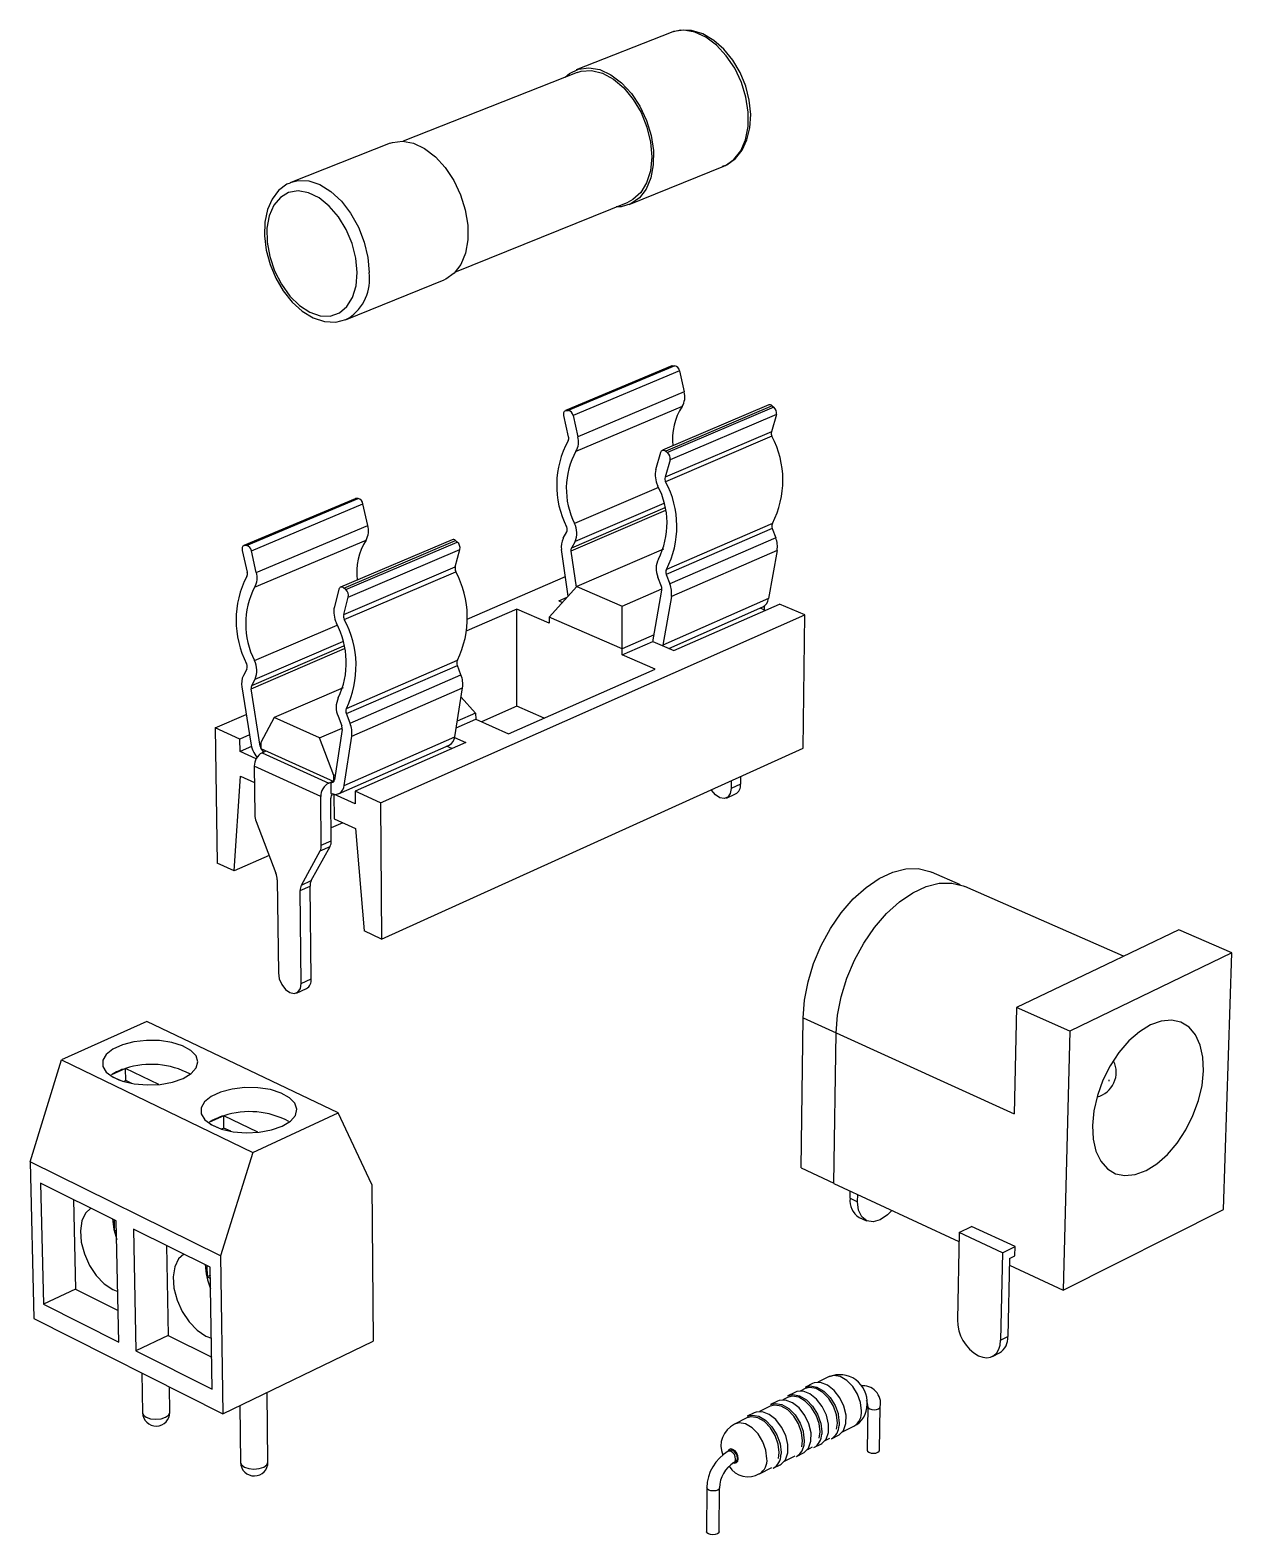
# Model space of a CAD drawing. Extents: x 0 to 128, y 0 to 202.
# Drawn here: x 83.79 to 123.57, y 152 to 201.78 of the extents above; entities that cross this region are included whole.
import ezdxf

# ---------------------------------------------------------------- set-up
doc = ezdxf.new("R2010")
doc.units = 0
doc.layers.get('0').update_dxf_attribs({"linetype": 'CONTINUOUS'})

msp = doc.modelspace()

# ---------------------------------------------------------------- linework, layer by layer
at = {"color": 7, "linetype": 'CONTINUOUS'}
for p, q in [((105.009, 201.702), (101.865, 200.462)), ((101.897, 200.376), (96.135, 198.103)), ((95.705, 198.034), (92.426, 196.741)), ((103.621, 196.006), (106.749, 197.275)), ((97.853, 193.765), (103.586, 196.091)), ((94.233, 192.194), (97.494, 193.518)), ((94.336, 192.244), (94.233, 192.194)), ((105.036, 190.67), (101.512, 189.193)), ((105.067, 190.676), (101.543, 189.199)), ((105.128, 190.676), (101.604, 189.198)), ((105.067, 190.676), (105.128, 190.676)), ((105.287, 190.504), (101.764, 189.025)), ((105.287, 190.504), (105.44, 189.808)), ((105.44, 189.808), (101.92, 188.324)), ((101.543, 189.199), (101.604, 189.198)), ((105.374, 189.33), (101.856, 187.843)), ((108.24, 189.377), (104.717, 187.879)), ((108.351, 189.352), (104.828, 187.852)), ((108.412, 189.301), (104.889, 187.802)), ((108.351, 189.352), (108.412, 189.301)), ((101.616, 188.327), (101.46, 189.027)), ((101.764, 189.025), (101.92, 188.324)), ((108.494, 189.061), (104.972, 187.559)), ((108.494, 189.061), (108.328, 188.492)), ((108.328, 188.492), (104.809, 186.988)), ((108.344, 188.34), (104.826, 186.835)), ((104.502, 187.242), (104.665, 187.813)), ((104.828, 187.852), (104.889, 187.802)), ((104.972, 187.559), (104.809, 186.988)), ((94.556, 186.276), (90.862, 184.727)), ((90.893, 184.733), (94.586, 186.282)), ((90.953, 184.731), (94.647, 186.281)), ((94.647, 186.281), (94.586, 186.282)), ((91.115, 184.553), (94.808, 186.104)), ((94.97, 185.394), (94.808, 186.104)), ((91.28, 183.838), (94.97, 185.394)), ((108.353, 185.292), (104.849, 183.769)), ((108.358, 185.461), (104.854, 183.939)), ((108.353, 185.292), (108.469, 184.982)), ((90.953, 184.731), (90.893, 184.733)), ((91.224, 183.349), (94.911, 184.907)), ((97.76, 184.92), (94.066, 183.348)), ((94.176, 183.32), (97.87, 184.892)), ((94.238, 183.267), (97.932, 184.84)), ((97.932, 184.84), (97.87, 184.892)), ((101.435, 184.965), (101.553, 185.175)), ((101.827, 184.855), (101.709, 184.645)), ((108.469, 184.982), (104.967, 183.456)), ((90.813, 184.559), (90.978, 183.845)), ((91.28, 183.838), (91.115, 184.553)), ((94.324, 183.02), (98.017, 184.594)), ((97.86, 184.018), (98.017, 184.594)), ((101.604, 183.057), (101.384, 184.593)), ((101.694, 184.539), (101.865, 183.346)), ((104.753, 184.612), (101.889, 183.372)), ((108.516, 184.566), (105.016, 183.038)), ((108.516, 184.566), (108.23, 182.972)), ((94.171, 182.44), (97.86, 184.018)), ((94.19, 182.284), (97.879, 183.862)), ((98.258, 182.295), (101.512, 183.699)), ((104.849, 183.769), (104.967, 183.456)), ((94.015, 183.282), (93.862, 182.703)), ((94.238, 183.267), (94.176, 183.32)), ((100.975, 182.36), (101.889, 183.372)), ((101.889, 183.372), (103.39, 182.726)), ((103.39, 182.726), (104.704, 183.299)), ((104.418, 181.61), (104.702, 183.252)), ((104.688, 183.371), (104.57, 183.684)), ((94.171, 182.44), (94.324, 183.02)), ((101.288, 182.896), (101.569, 183.018)), ((101.288, 182.896), (101.411, 182.843)), ((103.391, 181.313), (103.39, 182.726)), ((105.016, 183.038), (104.738, 181.435)), ((108.23, 182.972), (104.738, 181.435)), ((105.103, 181.249), (108.594, 182.787)), ((108.087, 182.721), (108.086, 182.599)), ((109.429, 182.432), (108.594, 182.787)), ((95.385, 176.219), (109.429, 182.432)), ((99.902, 182.624), (98.247, 181.908)), ((100.974, 182.158), (99.902, 182.624)), ((99.905, 179.413), (99.902, 182.624)), ((100.975, 182.36), (100.974, 182.158)), ((103.391, 181.313), (100.975, 182.36)), ((104.927, 181.324), (108.041, 182.696)), ((108.127, 182.582), (107.952, 182.656)), ((109.373, 178.022), (109.429, 182.432)), ((104.447, 181.776), (103.391, 181.313)), ((103.391, 181.11), (104.398, 181.553)), ((103.391, 181.11), (103.391, 181.313)), ((104.398, 181.553), (105.103, 181.249)), ((104.738, 181.435), (104.733, 181.408)), ((94.26, 179.165), (97.933, 180.762)), ((94.262, 179.337), (97.936, 180.933)), ((98.053, 180.444), (97.933, 180.762)), ((104.48, 180.637), (103.391, 181.11)), ((90.964, 180.639), (90.851, 180.427)), ((91.128, 180.098), (91.241, 180.31)), ((94.382, 178.845), (98.053, 180.444)), ((99.63, 178.496), (104.48, 180.637)), ((90.805, 180.049), (91.093, 178.193)), ((91.409, 178.086), (91.114, 179.99)), ((94.151, 180.023), (91.872, 179.037)), ((94.437, 178.419), (98.106, 180.021)), ((97.845, 178.403), (98.106, 180.021)), ((98.056, 179.714), (98.539, 179.183)), ((99.905, 179.413), (98.728, 178.895)), ((100.806, 179.015), (99.905, 179.413)), ((89.919, 178.695), (90.946, 179.139)), ((91.872, 179.037), (91.428, 178.215)), ((93.372, 178.361), (91.872, 179.037)), ((93.984, 179.082), (94.105, 178.762)), ((94.382, 178.845), (94.26, 179.165)), ((97.892, 178.694), (98.54, 178.979)), ((98.539, 179.183), (97.928, 178.915)), ((98.539, 179.183), (98.54, 178.979)), ((98.54, 178.979), (99.63, 178.496)), ((90.736, 178.325), (89.919, 178.695)), ((89.919, 178.695), (89.988, 174.224)), ((91.051, 178.461), (90.736, 178.325)), ((90.742, 177.915), (90.736, 178.325)), ((93.372, 178.361), (94.123, 178.688)), ((93.844, 177.122), (93.372, 178.361)), ((94.121, 178.641), (93.865, 176.975)), ((94.185, 176.792), (94.437, 178.419)), ((94.185, 176.792), (97.845, 178.403)), ((97.84, 178.375), (98.21, 178.21)), ((91.118, 178.078), (90.742, 177.915)), ((91.273, 177.674), (90.742, 177.915)), ((91.428, 178.215), (91.431, 178.01)), ((91.431, 178.01), (93.846, 176.916)), ((91.469, 177.869), (91.535, 177.898)), ((91.469, 177.869), (93.675, 176.87)), ((94.004, 176.514), (97.662, 178.125)), ((98.21, 178.21), (94.55, 176.597)), ((95.419, 171.709), (109.373, 178.022)), ((97.749, 178.007), (97.573, 178.086)), ((93.414, 176.424), (91.209, 177.427)), ((91.209, 177.427), (91.231, 175.818)), ((90.55, 173.964), (90.754, 177.098)), ((90.754, 177.098), (91.217, 176.887)), ((93.675, 176.87), (93.741, 176.899)), ((93.741, 176.899), (93.744, 176.53)), ((93.891, 177.143), (93.844, 177.122)), ((93.846, 176.916), (93.844, 177.122)), ((107, 176.948), (106.997, 176.688)), ((107.303, 176.827), (106.997, 176.688)), ((107.306, 177.087), (107.303, 176.827)), ((93.431, 174.81), (93.414, 176.424)), ((93.744, 176.53), (93.751, 176.527)), ((93.76, 174.956), (93.746, 176.365)), ((93.85, 176.505), (93.858, 175.683)), ((94.554, 176.186), (93.85, 176.505)), ((95.385, 176.219), (94.55, 176.597)), ((94.55, 176.597), (94.554, 176.186)), ((106.836, 176.374), (107.142, 176.513)), ((95.385, 176.219), (95.419, 171.709)), ((91.276, 175.596), (91.927, 173.885)), ((94.142, 175.554), (93.756, 175.383)), ((93.858, 175.683), (94.561, 175.363)), ((94.561, 175.363), (94.844, 171.975)), ((93.098, 173.642), (93.72, 174.772)), ((93.391, 174.626), (93.72, 174.772)), ((93.431, 174.81), (93.76, 174.956)), ((91.703, 174.474), (90.55, 173.964)), ((92.77, 173.496), (93.391, 174.626)), ((90.55, 173.964), (89.988, 174.224)), ((114.586, 173.502), (113.627, 173.923)), ((91.971, 173.663), (92.01, 170.595)), ((92.73, 173.312), (93.058, 173.459)), ((92.765, 170.241), (92.73, 173.312)), ((92.77, 173.496), (93.098, 173.642)), ((93.091, 170.389), (93.058, 173.459)), ((119.979, 171.139), (114.733, 173.447)), ((95.419, 171.709), (94.844, 171.975)), ((121.812, 172.018), (119.144, 170.738)), ((123.568, 171.252), (121.812, 172.018)), ((123.568, 171.252), (118.201, 168.656)), ((123.284, 162.764), (123.568, 171.252)), ((92.765, 170.241), (93.091, 170.389)), ((119.144, 170.738), (116.443, 169.442)), ((92.612, 169.922), (92.938, 170.07)), ((116.443, 169.442), (116.362, 165.923)), ((118.201, 168.656), (116.443, 169.442)), ((87.661, 168.984), (84.834, 167.709)), ((93.988, 165.962), (87.661, 168.984)), ((109.315, 164.135), (109.378, 169.098)), ((110.398, 163.625), (110.47, 168.601)), ((110.47, 168.601), (116.362, 165.923)), ((118.201, 168.656), (117.981, 160.094)), ((83.792, 164.335), (84.834, 167.709)), ((84.834, 167.709), (91.159, 164.65)), ((86.953, 167.428), (86.487, 167.217)), ((88.054, 166.897), (86.953, 167.428)), ((86.961, 167.024), (86.953, 167.428)), ((86.486, 167.167), (86.754, 167.037)), ((86.961, 167.024), (86.89, 166.992)), ((87.158, 166.929), (86.961, 167.024)), ((90.2, 165.863), (89.734, 165.648)), ((91.335, 165.316), (90.2, 165.863)), ((90.206, 165.457), (90.2, 165.863)), ((91.159, 164.65), (93.988, 165.962)), ((95.106, 163.59), (93.988, 165.962)), ((89.75, 165.589), (90.023, 165.458)), ((90.206, 165.457), (90.13, 165.421)), ((90.431, 165.348), (90.206, 165.457)), ((90.089, 161.231), (83.792, 164.335)), ((83.792, 164.335), (83.92, 159.16)), ((91.159, 164.65), (90.089, 161.231)), ((109.315, 164.135), (110.398, 163.63)), ((84.138, 163.631), (84.235, 159.629)), ((86.645, 162.392), (84.138, 163.631)), ((95.106, 163.59), (95.148, 158.403)), ((110.398, 163.625), (114.535, 161.699)), ((110.932, 163.133), (110.936, 163.374)), ((85.233, 163.09), (85.3, 160.127)), ((110.932, 163.133), (111.18, 163.017)), ((111.18, 163.017), (111.184, 163.259)), ((86.572, 162.428), (86.58, 162.05)), ((86.728, 158.375), (86.645, 162.392)), ((111.228, 162.501), (111.476, 162.386)), ((117.981, 160.094), (123.284, 162.764)), ((86.651, 162.083), (86.58, 162.05)), ((86.58, 162.05), (86.653, 162.014)), ((87.213, 162.112), (87.292, 158.091)), ((89.755, 160.855), (87.213, 162.112)), ((114.541, 161.998), (114.482, 159.113)), ((114.541, 161.998), (114.951, 162.201)), ((115.98, 161.329), (114.541, 161.998)), ((116.39, 161.533), (114.951, 162.201)), ((88.303, 161.573), (88.357, 158.596)), ((115.98, 161.329), (115.914, 158.438)), ((115.98, 161.329), (116.39, 161.533)), ((116.382, 161.226), (116.39, 161.533)), ((89.642, 160.911), (89.648, 160.532)), ((89.82, 156.819), (89.755, 160.855)), ((90.089, 161.231), (90.17, 156.006)), ((116.212, 161.141), (116.152, 158.559)), ((116.207, 160.92), (117.981, 160.094)), ((116.212, 161.141), (116.382, 161.226)), ((89.76, 160.584), (89.648, 160.532)), ((89.648, 160.532), (89.762, 160.476)), ((85.3, 160.127), (84.235, 159.629)), ((85.3, 160.127), (86.706, 159.423)), ((86.53, 160.11), (86.693, 160.045)), ((84.235, 159.629), (86.728, 158.375)), ((83.92, 159.16), (90.17, 156.006)), ((88.357, 158.596), (87.292, 158.091)), ((88.357, 158.596), (89.803, 157.871)), ((89.607, 158.573), (89.793, 158.501)), ((90.17, 156.006), (95.148, 158.403)), ((115.914, 158.438), (116.152, 158.559)), ((87.292, 158.091), (89.82, 156.819)), ((115.178, 157.922), (115.179, 157.921)), ((115.64, 157.902), (115.878, 158.022)), ((87.49, 157.359), (87.516, 156.037)), ((88.417, 156.053), (88.402, 156.898)), ((109.441, 156.835), (109.281, 156.755)), ((109.682, 157.002), (109.451, 156.887)), ((110.235, 157.233), (109.859, 157.044)), ((91.665, 154.406), (91.634, 156.711)), ((108.525, 156.423), (108.293, 156.307)), ((108.863, 156.545), (108.702, 156.465)), ((109.104, 156.713), (108.873, 156.597)), ((90.729, 156.275), (90.757, 154.393)), ((107.513, 155.869), (107.105, 155.665)), ((107.756, 156.038), (107.524, 155.921)), ((108.283, 156.255), (107.933, 156.079)), ((111.515, 156.244), (111.492, 154.804)), ((111.515, 156.244), (111.515, 156.242)), ((111.905, 154.798), (111.93, 156.237)), ((110.682, 155.408), (111.058, 155.598)), ((109.528, 154.824), (109.688, 154.905)), ((109.736, 154.883), (109.967, 155)), ((110.106, 155.117), (110.265, 155.197)), ((110.313, 155.175), (110.544, 155.291)), ((106.956, 154.793), (106.898, 154.763)), ((107.086, 154.389), (107.145, 154.418)), ((108.76, 154.436), (109.109, 154.613)), ((109.157, 154.59), (109.389, 154.707)), ((107.934, 154.018), (108.341, 154.224)), ((108.389, 154.202), (108.622, 154.319)), ((106.191, 153.555), (106.178, 152.103)), ((106.597, 152.1), (106.61, 153.551))]:
    msp.add_line(p, q, dxfattribs=at)
at = {"color": 8, "linetype": 'CONTINUOUS'}
for p, q in [((104.589, 186.645), (101.814, 185.458)), ((104.82, 185.883), (101.694, 184.539)), ((104.802, 185.974), (101.709, 184.645)), ((104.768, 186.118), (101.827, 184.855)), ((91.22, 180.923), (93.957, 182.095)), ((91.114, 179.99), (94.198, 181.316)), ((91.128, 180.098), (94.179, 181.409)), ((91.241, 180.31), (94.144, 181.556)), ((91.409, 178.086), (91.429, 178.095)), ((91.535, 177.898), (91.608, 177.93)), ((93.741, 176.899), (93.814, 176.931)), ((109.378, 169.098), (110.47, 168.602)), ((109.995, 155.404), (109.992, 155.329)), ((110.573, 155.695), (110.569, 155.621)), ((109.416, 155.111), (109.412, 155.037)), ((108.648, 154.723), (108.644, 154.649))]:
    msp.add_line(p, q, dxfattribs=at)
for points in [[(106.749, 197.275), (106.804, 197.299), (107.086, 197.495), (107.312, 197.784), (107.47, 198.153), (107.554, 198.586), (107.558, 199.061), (107.484, 199.556), (107.333, 200.048), (107.113, 200.514), (106.835, 200.932), (106.512, 201.281), (106.159, 201.545), (105.792, 201.712), (105.43, 201.775), (105.089, 201.73), (105.009, 201.702)], [(92.404, 196.732), (92.67, 196.802), (93.021, 196.788), (93.387, 196.665), (93.751, 196.438), (94.094, 196.118), (94.401, 195.72), (94.658, 195.263), (94.851, 194.768), (94.973, 194.258), (95.017, 193.759)], [(111.307, 156.096), (111.275, 156.372), (111.175, 156.653), (111.017, 156.908), (110.819, 157.11), (110.602, 157.236), (110.39, 157.273), (110.235, 157.233)], [(87.516, 156.037), (87.545, 155.96), (87.639, 155.888), (87.782, 155.84), (87.954, 155.823), (88.127, 155.84), (88.276, 155.888)], [(88.276, 155.888), (88.378, 155.96), (88.417, 156.045), (88.417, 156.053)], [(110.534, 156.008), (110.54, 155.985), (110.573, 155.695)], [(111.515, 156.242), (111.515, 156.241), (111.533, 156.202), (111.58, 156.169), (111.648, 156.147), (111.728, 156.139), (111.807, 156.147), (111.873, 156.169)], [(111.873, 156.169), (111.916, 156.202), (111.93, 156.238)], [(108.18, 154.517), (108.147, 154.795), (108.046, 155.078), (107.887, 155.335), (107.688, 155.538), (107.471, 155.666), (107.259, 155.704), (107.104, 155.664)], [(109.376, 155.425), (109.382, 155.401), (109.416, 155.111)], [(109.956, 155.717), (109.962, 155.693), (109.995, 155.404)], [(107.231, 154.517), (107.218, 154.608), (107.18, 154.698), (107.122, 154.774), (107.053, 154.824), (106.983, 154.841), (106.924, 154.822), (106.885, 154.771), (106.884, 154.768)], [(108.607, 155.037), (108.613, 155.013), (108.648, 154.723)], [(90.757, 154.393), (90.787, 154.314), (90.883, 154.24), (91.028, 154.191), (91.201, 154.174), (91.376, 154.191), (91.525, 154.24)], [(91.525, 154.24), (91.627, 154.314), (91.665, 154.4), (91.665, 154.406)], [(107.143, 154.502), (107.132, 154.578), (107.1, 154.653), (107.051, 154.716), (106.994, 154.758), (106.936, 154.772), (106.898, 154.763)], [(107.07, 154.378), (107.118, 154.37), (107.177, 154.389), (107.217, 154.44), (107.231, 154.517)], [(106.551, 153.479), (106.483, 153.457), (106.403, 153.449), (106.323, 153.457), (106.254, 153.479), (106.208, 153.513), (106.191, 153.553), (106.191, 153.555)], [(106.61, 153.551), (106.595, 153.513), (106.551, 153.479)]]:
    msp.add_lwpolyline(points, dxfattribs=at)
at = {"color": 7, "linetype": 'CONTINUOUS'}
for points in [[(106.709, 197.273), (106.856, 197.325), (107.134, 197.526), (107.356, 197.801), (107.519, 198.144), (107.617, 198.545), (107.643, 198.989), (107.595, 199.455), (107.476, 199.922), (107.292, 200.371), (107.049, 200.785), (106.756, 201.146), (106.423, 201.439), (106.061, 201.65), (105.686, 201.766), (105.318, 201.778), (105.045, 201.707)], [(101.5, 200.219), (101.641, 200.34), (101.944, 200.49), (102.284, 200.534), (102.646, 200.47), (103.013, 200.3), (103.367, 200.033), (103.691, 199.681), (103.971, 199.261), (104.192, 198.791), (104.345, 198.296), (104.421, 197.798), (104.419, 197.32), (104.337, 196.886), (104.181, 196.515), (103.956, 196.225), (103.675, 196.03), (103.351, 195.937), (103.191, 195.93)], [(101.897, 200.376), (102.031, 200.418), (102.375, 200.441), (102.738, 200.352), (103.101, 200.156), (103.446, 199.863), (103.756, 199.487), (104.014, 199.048), (104.207, 198.567), (104.326, 198.07), (104.365, 197.581), (104.321, 197.125), (104.198, 196.725), (104.001, 196.402), (103.741, 196.17), (103.586, 196.091)], [(95.705, 198.034), (95.784, 198.061), (96.123, 198.103), (96.484, 198.036), (96.851, 197.862), (97.206, 197.59), (97.532, 197.232), (97.814, 196.805), (98.039, 196.329), (98.195, 195.827), (98.276, 195.323), (98.278, 194.841), (98.2, 194.402), (98.047, 194.029), (97.826, 193.738), (97.548, 193.542), (97.494, 193.518)], [(92.405, 196.719), (92.29, 196.676), (92.019, 196.469), (91.805, 196.188), (91.652, 195.838), (91.565, 195.428), (91.55, 194.976), (91.608, 194.503), (91.734, 194.029), (91.925, 193.572), (92.171, 193.151), (92.466, 192.782), (92.799, 192.48), (93.161, 192.259), (93.537, 192.134), (93.907, 192.115), (94.246, 192.2), (94.349, 192.262)], [(94.618, 193.759), (94.574, 194.234), (94.45, 194.717), (94.255, 195.182), (93.997, 195.604), (93.692, 195.959), (93.357, 196.229), (93.008, 196.398), (92.667, 196.458), (92.35, 196.406), (92.075, 196.245), (91.857, 195.984), (91.706, 195.637), (91.632, 195.223), (91.638, 194.764), (91.723, 194.286), (91.883, 193.813), (92.109, 193.37), (92.389, 192.981), (92.709, 192.668), (93.051, 192.446), (93.396, 192.328), (93.728, 192.32), (94.027, 192.423), (94.277, 192.632), (94.466, 192.936), (94.581, 193.319), (94.618, 193.759)], [(105.036, 190.67), (105.044, 190.673), (105.067, 190.676)], [(101.46, 189.027), (101.455, 189.061), (101.455, 189.093), (101.459, 189.123), (101.469, 189.149), (101.482, 189.17), (101.5, 189.186), (101.52, 189.196), (101.543, 189.199)], [(104.665, 187.813), (104.675, 187.838), (104.689, 187.859), (104.708, 187.874), (104.729, 187.883), (104.753, 187.885), (104.778, 187.88), (104.803, 187.869), (104.828, 187.852)], [(94.586, 186.282), (94.564, 186.279), (94.556, 186.276)], [(90.893, 184.733), (90.87, 184.73), (90.85, 184.72), (90.833, 184.704), (90.819, 184.683), (90.811, 184.657), (90.807, 184.626), (90.807, 184.593), (90.813, 184.559)], [(94.176, 183.32), (94.151, 183.338), (94.126, 183.349), (94.101, 183.354), (94.078, 183.352), (94.056, 183.344), (94.039, 183.328), (94.024, 183.308), (94.015, 183.282)], [(106.997, 176.688), (106.967, 176.52), (106.883, 176.403), (106.76, 176.355), (106.615, 176.382), (106.471, 176.482), (106.349, 176.638), (106.342, 176.651)], [(109.378, 169.098), (109.422, 169.685), (109.538, 170.292), (109.724, 170.901), (109.974, 171.496), (110.282, 172.06), (110.639, 172.578), (111.034, 173.034), (111.458, 173.417), (111.897, 173.715), (112.34, 173.922), (112.775, 174.03), (113.188, 174.039), (113.571, 173.947), (113.627, 173.923)], [(110.47, 168.601), (110.515, 169.19), (110.633, 169.799), (110.821, 170.411), (111.073, 171.008), (111.382, 171.574), (111.74, 172.094), (112.137, 172.552), (112.561, 172.936), (113.002, 173.236), (113.445, 173.444), (113.88, 173.553), (114.295, 173.562), (114.677, 173.47), (114.733, 173.447)], [(92.01, 170.595), (92.041, 170.397), (92.124, 170.202), (92.248, 170.04), (92.393, 169.935), (92.537, 169.904), (92.658, 169.951), (92.738, 170.069), (92.765, 170.241)], [(122.629, 167.35), (122.609, 167.801), (122.519, 168.202), (122.364, 168.536), (122.148, 168.79), (121.879, 168.955), (121.568, 169.024), (121.227, 168.994), (120.869, 168.866), (120.507, 168.644), (120.156, 168.337), (119.829, 167.957), (119.54, 167.518), (119.299, 167.038), (119.116, 166.535), (118.998, 166.03), (118.95, 165.541), (118.973, 165.087), (119.066, 164.687), (119.225, 164.356), (119.445, 164.106), (119.716, 163.946), (120.029, 163.882), (120.369, 163.918), (120.726, 164.05), (121.085, 164.273), (121.432, 164.58), (121.755, 164.958), (122.041, 165.392), (122.279, 165.867), (122.46, 166.364), (122.579, 166.865), (122.629, 167.35)], [(88.853, 167.098), (89.123, 167.259), (89.292, 167.447), (89.347, 167.647), (89.284, 167.845), (89.109, 168.026), (88.835, 168.177), (88.483, 168.286), (88.077, 168.347), (87.648, 168.353), (87.228, 168.306), (86.848, 168.208), (86.534, 168.067), (86.312, 167.892), (86.196, 167.697), (86.197, 167.496), (86.314, 167.304), (86.54, 167.135), (86.856, 167.002), (87.241, 166.915), (87.665, 166.881), (88.096, 166.902), (88.502, 166.976), (88.853, 167.098)], [(92.137, 165.52), (92.406, 165.683), (92.573, 165.873), (92.625, 166.077), (92.559, 166.278), (92.38, 166.461), (92.102, 166.614), (91.744, 166.726), (91.335, 166.787), (90.903, 166.794), (90.481, 166.746), (90.099, 166.647), (89.785, 166.503), (89.564, 166.326), (89.45, 166.128), (89.454, 165.924), (89.576, 165.729), (89.805, 165.557), (90.126, 165.422), (90.515, 165.334), (90.943, 165.299), (91.377, 165.32), (91.785, 165.396), (92.137, 165.52)], [(119.507, 167.034), (119.507, 167.037), (119.506, 167.039), (119.504, 167.039), (119.502, 167.039), (119.499, 167.037), (119.497, 167.035), (119.496, 167.031), (119.495, 167.028), (119.496, 167.026), (119.497, 167.024), (119.499, 167.023), (119.501, 167.023), (119.503, 167.025), (119.505, 167.028), (119.507, 167.031), (119.507, 167.034)], [(85.805, 162.807), (85.631, 162.645), (85.508, 162.385), (85.458, 162.057), (85.486, 161.683), (85.588, 161.293), (85.758, 160.914), (85.983, 160.575), (86.247, 160.3), (86.53, 160.11)], [(112.313, 162.733), (112.167, 162.58), (111.93, 162.417), (111.695, 162.348), (111.483, 162.382), (111.317, 162.515), (111.213, 162.734), (111.18, 163.017)], [(86.52, 162.454), (86.562, 162.1), (86.658, 161.764)], [(88.883, 161.286), (88.706, 161.124), (88.579, 160.863), (88.527, 160.534), (88.553, 160.158), (88.656, 159.766), (88.827, 159.384), (89.054, 159.043), (89.321, 158.765), (89.607, 158.573)], [(115.179, 157.921), (115.319, 157.872), (115.454, 157.857), (115.58, 157.877), (115.69, 157.932), (115.782, 158.02), (115.852, 158.136), (115.896, 158.278), (115.914, 158.438)], [(110.486, 155.492), (110.514, 155.695), (110.482, 155.972), (110.381, 156.254), (110.223, 156.509), (110.025, 156.711), (109.808, 156.838), (109.596, 156.875), (109.441, 156.835)], [(109.451, 156.887), (109.613, 156.928), (109.835, 156.889), (110.062, 156.757), (110.269, 156.546), (110.434, 156.279), (110.534, 156.008)], [(110.544, 155.291), (110.571, 155.307), (110.714, 155.455), (110.792, 155.679), (110.796, 155.954), (110.726, 156.25), (110.589, 156.534), (110.4, 156.776), (110.18, 156.95), (109.953, 157.037), (109.743, 157.027), (109.682, 157.002)], [(108.293, 156.307), (108.455, 156.348), (108.676, 156.309), (108.903, 156.176), (109.111, 155.964), (109.277, 155.696), (109.376, 155.425)], [(109.389, 154.707), (109.416, 154.723), (109.559, 154.871), (109.637, 155.095), (109.641, 155.371), (109.57, 155.667), (109.432, 155.952), (109.243, 156.195), (109.023, 156.37), (108.795, 156.457), (108.586, 156.447), (108.525, 156.423)], [(109.909, 155.2), (109.936, 155.404), (109.904, 155.681), (109.803, 155.963), (109.645, 156.219), (109.446, 156.421), (109.229, 156.548), (109.017, 156.585), (108.863, 156.545)], [(108.873, 156.597), (109.035, 156.638), (109.256, 156.599), (109.483, 156.467), (109.691, 156.256), (109.856, 155.988), (109.956, 155.717)], [(109.967, 155), (109.994, 155.015), (110.137, 155.164), (110.215, 155.388), (110.219, 155.663), (110.149, 155.959), (110.012, 156.244), (109.822, 156.486), (109.602, 156.66), (109.375, 156.747), (109.165, 156.737), (109.104, 156.713)], [(108.561, 154.519), (108.588, 154.723), (108.555, 155.001), (108.454, 155.283), (108.295, 155.54), (108.097, 155.743), (107.88, 155.871), (107.668, 155.908), (107.513, 155.869)], [(107.524, 155.921), (107.685, 155.962), (107.907, 155.923), (108.134, 155.79), (108.341, 155.577), (108.507, 155.309), (108.607, 155.037)], [(108.622, 154.319), (108.649, 154.335), (108.792, 154.483), (108.869, 154.708), (108.872, 154.983), (108.802, 155.28), (108.664, 155.566), (108.474, 155.809), (108.254, 155.984), (108.027, 156.072), (107.817, 156.062), (107.756, 156.038)], [(109.33, 154.908), (109.357, 155.111), (109.324, 155.389), (109.223, 155.671), (109.065, 155.927), (108.866, 156.13), (108.649, 156.257), (108.437, 156.294), (108.283, 156.255)], [(107.145, 154.418), (107.156, 154.425), (107.189, 154.468), (107.201, 154.532), (107.19, 154.607), (107.158, 154.682), (107.11, 154.746), (107.052, 154.788), (106.995, 154.802), (106.956, 154.793)], [(111.492, 154.804), (111.492, 154.801), (111.51, 154.762), (111.556, 154.729), (111.624, 154.706), (111.704, 154.699), (111.783, 154.706), (111.849, 154.729)], [(111.849, 154.729), (111.892, 154.762), (111.905, 154.798)], [(106.538, 152.027), (106.47, 152.005), (106.391, 151.997), (106.31, 152.005), (106.242, 152.027), (106.195, 152.061), (106.179, 152.102), (106.178, 152.103)], [(106.597, 152.1), (106.582, 152.061), (106.538, 152.027)]]:
    msp.add_lwpolyline(points, dxfattribs=at)
at = {"color": 8, "linetype": 'CONTINUOUS'}
for centre, radius, start, end in [((93.447, 193.554), 1.583, 304.1784, 7.4641), ((110.782, 156.048), 0.527, 301.5097, 5.2423), ((107.027, 154.489), 0.116, 301.0696, 6.9003), ((107.657, 154.465), 0.526, 302.0542, 5.6519)]:
    msp.add_arc(centre, radius, start, end, dxfattribs=at)
at = {"color": 7, "linetype": 'CONTINUOUS'}
for centre, radius, start, end in [((105.087, 190.479), 0.201, 7.1766, 78.4926), ((104.86, 189.644), 0.602, 328.4891, 15.8106), ((101.562, 188.999), 0.204, 7.2938, 78.0149), ((107.066, 188.236), 2.015, 147.1331, 185.99), ((108.274, 189.273), 0.11, 45.6345, 108.0592), ((108.253, 189.113), 0.246, 347.7108, 49.821), ((104.257, 186.722), 3.037, 151.1093, 206.9233), ((101.449, 188.279), 0.174, 328.9856, 16.0425), ((101.336, 188.156), 0.608, 328.9305, 16.0364), ((108.55, 188.439), 0.228, 166.5523, 205.8237), ((105.615, 186.887), 3.092, 332.5338, 28.021), ((104.084, 186.611), 2.546, 151.058, 206.9302), ((104.727, 187.611), 0.251, 348.1368, 49.5792), ((105.293, 187.059), 0.811, 166.9956, 205.8689), ((102.245, 185.468), 2.627, 333.0567, 28.0971), ((105.035, 186.936), 0.232, 166.9583, 205.872), ((102.065, 185.36), 3.131, 333.0072, 28.1047), ((94.6, 186.076), 0.21, 7.5327, 77.0618), ((94.377, 185.218), 0.619, 329.8195, 16.4783), ((101.365, 185.257), 0.205, 336.4067, 26.0221), ((101.17, 185.143), 0.717, 336.3596, 26.0274), ((108.527, 185.37), 0.191, 151.8153, 204.233), ((90.904, 184.524), 0.213, 7.6637, 76.5504), ((96.616, 183.84), 2.011, 147.9525, 187.3079), ((97.793, 184.819), 0.106, 43.5496, 108.2628), ((97.762, 184.644), 0.26, 348.9815, 49.0984), ((101.971, 184.701), 0.597, 153.8175, 190.426), ((107.722, 184.686), 0.803, 351.4332, 21.5771), ((101.862, 184.57), 0.17, 153.7638, 190.4143), ((105.187, 183.963), 0.677, 152.3288, 204.3575), ((93.758, 182.255), 3.149, 152.5856, 207.2313), ((90.807, 183.794), 0.179, 330.3576, 16.7158), ((90.682, 183.658), 0.625, 330.3011, 16.7107), ((98.094, 183.967), 0.239, 167.7665, 205.9642), ((95.052, 182.342), 3.21, 333.9551, 28.2635), ((105.025, 183.849), 0.193, 152.2778, 204.3612), ((93.567, 182.131), 2.64, 152.5335, 207.239), ((94.064, 183.068), 0.265, 349.4319, 48.8414), ((104.471, 183.285), 0.233, 351.8306, 21.6639), ((104.208, 183.155), 0.816, 351.7979, 21.6609), ((94.695, 182.529), 0.851, 168.2366, 206.0078), ((107.885, 183.005), 0.347, 296.8567, 354.4744), ((94.409, 182.391), 0.243, 168.1992, 206.0113), ((91.327, 180.74), 3.253, 334.4657, 28.3442), ((91.527, 180.86), 2.73, 334.5159, 28.3358), ((104.297, 181.628), 0.123, 325.9118, 351.5936), ((90.767, 180.72), 0.213, 337.826, 26.28), ((90.55, 180.592), 0.747, 337.7783, 26.286), ((98.112, 180.844), 0.198, 153.2053, 204.6083), ((91.407, 180.168), 0.614, 155.1186, 191.1816), ((97.271, 180.131), 0.843, 352.5231, 21.8245), ((91.286, 180.024), 0.175, 155.0637, 191.1706), ((94.621, 179.375), 0.701, 153.7575, 204.7317), ((94.442, 179.249), 0.2, 153.7056, 204.7362), ((93.878, 178.671), 0.245, 352.9437, 21.9129), ((93.587, 178.525), 0.857, 352.911, 21.9102), ((97.5, 178.431), 0.347, 297.9267, 355.336), ((92.085, 178.351), 1.005, 189.0355, 219.0179), ((91.706, 177.433), 0.496, 118.5343, 180.7702), ((91.661, 178.118), 0.254, 187.2044, 240.2337), ((93.916, 176.43), 0.502, 118.7785, 180.5832), ((93.779, 176.975), 0.0855, 243.1614, 359.8312), ((93.886, 176.794), 0.299, 243.0936, 359.7779), ((106.989, 176.79), 0.317, 298.9746, 6.7583), ((94.015, 176.362), 0.269, 144.1635, 179.2658), ((91.89, 175.835), 0.659, 181.436, 201.2852), ((93.054, 174.796), 0.377, 333.1825, 2.2124), ((93.383, 174.942), 0.377, 333.1439, 2.1821), ((91.316, 173.647), 0.655, 1.3929, 21.2981), ((93.103, 173.327), 0.374, 153.1979, 182.2844), ((93.431, 173.473), 0.373, 153.1593, 182.254), ((92.783, 170.34), 0.312, 299.7715, 8.8928), ((87.42, 165.778), 1.714, 105.8089, 122.9725), ((87.803, 164.829), 2.734, 62.1847, 108.1043), ((118.894, 167.301), 0.845, 284.7205, 25.9934), ((90.666, 164.237), 1.691, 105.9813, 123.4316), ((91.056, 163.265), 2.735, 61.5638, 108.2367), ((111.57, 163.047), 0.644, 172.3237, 237.9017), ((91.866, 161.025), 2.279, 182.1892, 202.8709), ((115.842, 159.109), 1.36, 179.8136, 240.7548), ((115.583, 158.512), 0.571, 301.0929, 4.7174), ((110.592, 156.395), 0.902, 355.0684, 113.23), ((111.36, 156.348), 0.581, 349.0238, 97.4071), ((110.739, 156.281), 0.753, 294.5262, 2.7775), ((111.16, 156.28), 0.357, 354.3036, 26.6524), ((87.967, 156.046), 0.451, 181.1219, 0.9998), ((107.449, 154.94), 0.794, 115.6072, 202.5253), ((109.464, 155.335), 0.528, 301.0407, 359.3391), ((110.041, 155.628), 0.528, 301.0094, 359.2441), ((108.885, 155.042), 0.527, 301.0723, 359.4343), ((91.211, 154.4), 0.454, 180.8486, 0.7448), ((107.598, 153.543), 1.407, 119.8216, 179.4994), ((107.596, 153.545), 0.986, 121.1187, 179.6204), ((108.117, 154.653), 0.527, 301.1145, 359.5612), ((107.557, 154.669), 0.75, 212.5534, 300.4676)]:
    msp.add_arc(centre, radius, start, end, dxfattribs=at)

doc.saveas('drawing.dxf')
